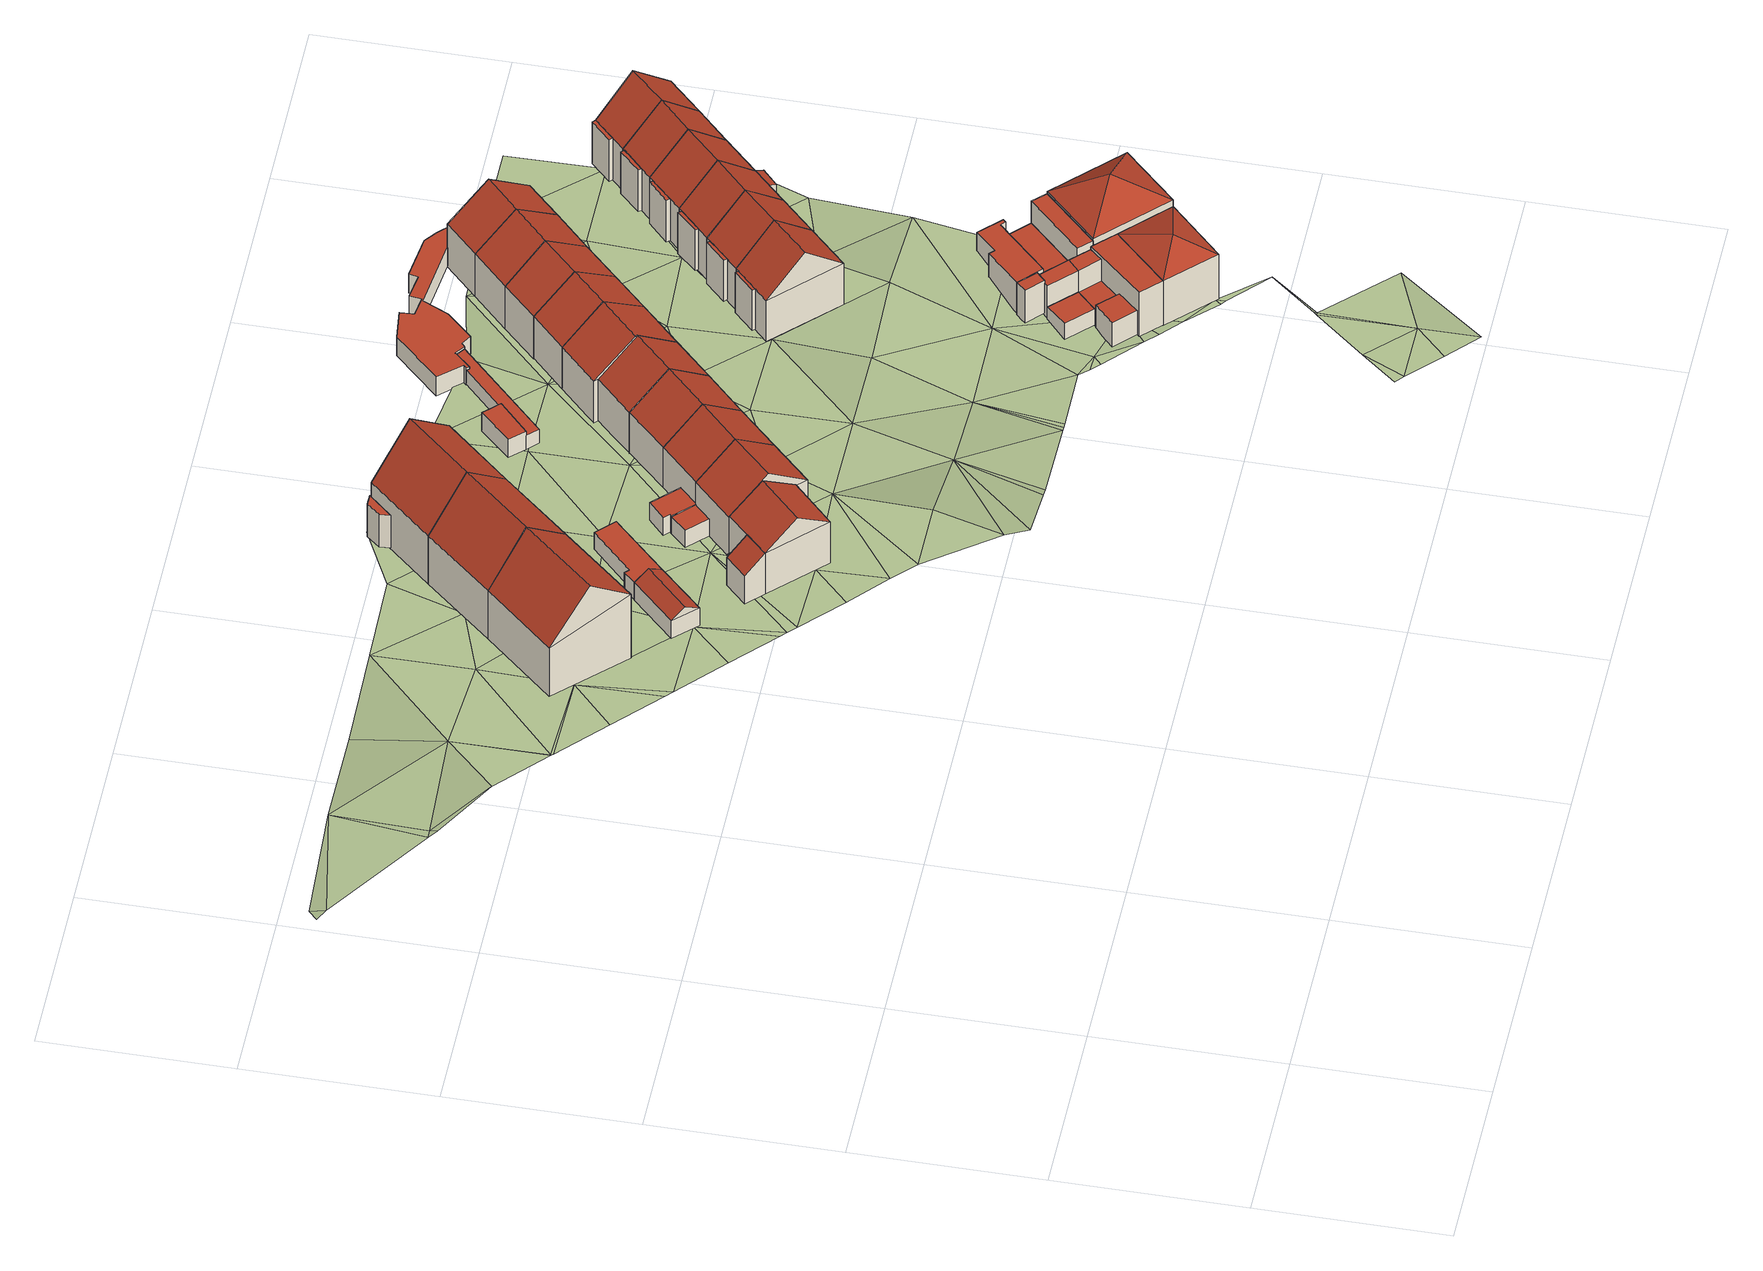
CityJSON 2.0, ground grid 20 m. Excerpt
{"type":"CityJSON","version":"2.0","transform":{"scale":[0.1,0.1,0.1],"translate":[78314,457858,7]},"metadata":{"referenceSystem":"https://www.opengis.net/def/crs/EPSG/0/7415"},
"CityObjects":{
"building1":{"type":"Building","attributes":{"roofType":"1030","RelativeEavesHeight":7.63,"RelativeRidgeHeight":12.46,"AbsoluteEavesHeight":22.33,"AbsoluteRidgeHeight":27.16,"validity":"0"},"geometry":[{"type":"Solid","lod":"2","boundaries":[[[[0,1,2,3]],[[1,4,5,2]],[[4,6,7,5]],[[6,0,3,7]],[[4,1,8]],[[0,6,9]],[[1,0,9,8]],[[6,4,8,9]],[[3,2,5,7]]]],"semantics":{"surfaces":[{"type":"WallSurface"},{"type":"RoofSurface","Direction":311.74,"Slope":38.98},{"type":"RoofSurface","Direction":131.59,"Slope":51.35},{"type":"GroundSurface"}],"values":[[0,0,0,0,0,0,1,2,3]]}}]},
"building2":{"type":"Building","attributes":{"roofType":"1030","RelativeEavesHeight":2.38,"RelativeRidgeHeight":3.49,"AbsoluteEavesHeight":17.11,"AbsoluteRidgeHeight":18.22,"validity":"0"},"geometry":[{"type":"Solid","lod":"2","boundaries":[[[[10,11,12,13]],[[11,14,15,12]],[[14,16,17,15]],[[16,10,13,17]],[[14,11,18]],[[10,16,19]],[[11,10,19,18]],[[16,14,18,19]],[[13,12,15,17]]]],"semantics":{"surfaces":[{"type":"WallSurface"},{"type":"RoofSurface","Direction":134.65,"Slope":56.16},{"type":"RoofSurface","Direction":314.86,"Slope":55.63},{"type":"GroundSurface"}],"values":[[0,0,0,0,0,0,1,2,3]]}}]},
"building3":{"type":"Building","attributes":{"roofType":"1030","RelativeEavesHeight":7.59,"RelativeRidgeHeight":12.42,"AbsoluteEavesHeight":22.33,"AbsoluteRidgeHeight":27.16,"validity":"0"},"geometry":[{"type":"Solid","lod":"2","boundaries":[[[[1,20,21,2]],[[20,22,23,21]],[[22,4,5,23]],[[4,1,2,5]],[[22,20,24]],[[1,4,8]],[[20,1,8,24]],[[4,22,24,8]],[[2,21,23,5]]]],"semantics":{"surfaces":[{"type":"WallSurface"},{"type":"RoofSurface","Direction":311.74,"Slope":38.83},{"type":"RoofSurface","Direction":131.59,"Slope":51.2},{"type":"GroundSurface"}],"values":[[0,0,0,0,0,0,1,2,3]]}}]},
"building4":{"type":"Building","attributes":{"validity":"0"},"children":["building4-1","building4-2","building4-3","building4-4"]},
"building4-1":{"type":"BuildingPart","attributes":{"roofType":"1010","RelativeEavesHeight":3.01,"RelativeRidgeHeight":3.29,"AbsoluteEavesHeight":17.7,"AbsoluteRidgeHeight":17.98,"validity":"0"},"parents":["building4"],"geometry":[{"type":"Solid","lod":"2","boundaries":[[[[25,26,27,28]],[[26,29,30,27]],[[29,31,32,30]],[[31,25,28,32]],[[31,29,26,25]],[[28,27,30,32]]]],"semantics":{"surfaces":[{"type":"WallSurface"},{"type":"RoofSurface","Direction":135.08,"Slope":69.31},{"type":"GroundSurface"}],"values":[[0,0,0,0,1,2]]}}]},
"building4-2":{"type":"BuildingPart","attributes":{"roofType":"1010","RelativeEavesHeight":4.71,"RelativeRidgeHeight":5.63,"AbsoluteEavesHeight":19.43,"AbsoluteRidgeHeight":20.35,"validity":"0"},"parents":["building4"],"geometry":[{"type":"Solid","lod":"2","boundaries":[[[[33,34,35,36]],[[34,37,38,35]],[[37,39,40,38]],[[39,33,36,40]],[[39,37,34,33]],[[36,35,38,40]]]],"semantics":{"surfaces":[{"type":"WallSurface"},{"type":"RoofSurface","Direction":314.64,"Slope":52.62},{"type":"GroundSurface"}],"values":[[0,0,0,0,1,2]]}}]},
"building4-3":{"type":"BuildingPart","attributes":{"roofType":"1030","RelativeEavesHeight":5.65,"RelativeRidgeHeight":8.26,"AbsoluteEavesHeight":20.35,"AbsoluteRidgeHeight":22.96,"validity":"0"},"parents":["building4"],"geometry":[{"type":"Solid","lod":"2","boundaries":[[[[41,42,43,32]],[[42,34,35,43]],[[34,44,45,35]],[[44,41,32,45]],[[34,42,46]],[[41,44,47]],[[42,41,47,46]],[[44,34,46,47]],[[32,43,35,45]]]],"semantics":{"surfaces":[{"type":"WallSurface"},{"type":"RoofSurface","Direction":134.95,"Slope":55.74},{"type":"RoofSurface","Direction":314.77,"Slope":55.74},{"type":"GroundSurface"}],"values":[[0,0,0,0,0,0,1,2,3]]}}]},
"building4-4":{"type":"BuildingPart","attributes":{"roofType":"1000","RelativeEavesHeight":3.17,"RelativeRidgeHeight":3.17,"AbsoluteEavesHeight":17.91,"AbsoluteRidgeHeight":17.91,"validity":"0"},"parents":["building4"],"geometry":[{"type":"Solid","lod":"2","boundaries":[[[[48,49,50,36]],[[49,51,52,50]],[[51,53,54,52]],[[53,48,36,54]],[[53,51,49,48]],[[36,50,52,54]]]],"semantics":{"surfaces":[{"type":"WallSurface"},{"type":"RoofSurface","Direction":0,"Slope":90},{"type":"GroundSurface"}],"values":[[0,0,0,0,1,2]]}}]},
"building5":{"type":"Building","attributes":{"roofType":"1000","RelativeEavesHeight":2.33,"RelativeRidgeHeight":2.33,"AbsoluteEavesHeight":17.11,"AbsoluteRidgeHeight":17.11,"validity":"0"},"geometry":[{"type":"Solid","lod":"2","boundaries":[[[[55,56,57,58]],[[56,59,60,57]],[[59,61,62,60]],[[61,10,63,62]],[[10,16,64,63]],[[16,55,58,64]],[[16,10,61,59,56,55]],[[58,57,60,62,63,64]]]],"semantics":{"surfaces":[{"type":"WallSurface"},{"type":"RoofSurface","Direction":0,"Slope":90},{"type":"GroundSurface"}],"values":[[0,0,0,0,0,0,1,2]]}}]},
"building6":{"type":"Building","attributes":{"validity":"0"},"children":["building6-1","building6-2"]},
"building6-1":{"type":"BuildingPart","attributes":{"roofType":"1030","RelativeEavesHeight":5.39,"RelativeRidgeHeight":8.92,"AbsoluteEavesHeight":20.05,"AbsoluteRidgeHeight":23.58,"validity":"0"},"parents":["building6"],"geometry":[{"type":"Solid","lod":"2","boundaries":[[[[65,66,28,67]],[[66,68,45,28]],[[68,69,70,45]],[[69,65,67,70]],[[68,66,71]],[[65,69,72]],[[66,65,72,71]],[[69,68,71,72]],[[67,28,45,70]]]],"semantics":{"surfaces":[{"type":"WallSurface"},{"type":"RoofSurface","Direction":135.01,"Slope":52.41},{"type":"RoofSurface","Direction":314.79,"Slope":52.41},{"type":"GroundSurface"}],"values":[[0,0,0,0,0,0,1,2,3]]}}]},
"building6-2":{"type":"BuildingPart","attributes":{"roofType":"1000","RelativeEavesHeight":2.35,"RelativeRidgeHeight":2.35,"AbsoluteEavesHeight":17.11,"AbsoluteRidgeHeight":17.11,"validity":"0"},"parents":["building6"],"geometry":[{"type":"Solid","lod":"2","boundaries":[[[[73,74,75,76]],[[74,77,78,75]],[[77,79,80,78]],[[79,73,76,80]],[[79,77,74,73]],[[76,75,78,80]]]],"semantics":{"surfaces":[{"type":"WallSurface"},{"type":"RoofSurface","Direction":0,"Slope":90},{"type":"GroundSurface"}],"values":[[0,0,0,0,1,2]]}}]},
"building7":{"type":"Building","attributes":{"validity":"0"},"children":["building7-1","building7-2"]},
"building7-1":{"type":"BuildingPart","attributes":{"roofType":"1000","RelativeEavesHeight":4.58,"RelativeRidgeHeight":4.58,"AbsoluteEavesHeight":19.34,"AbsoluteRidgeHeight":19.34,"validity":"0"},"parents":["building7"],"geometry":[{"type":"Solid","lod":"2","boundaries":[[[[81,82,83,84]],[[82,85,86,83]],[[85,87,88,86]],[[87,81,84,88]],[[87,85,82,81]],[[84,83,86,88]]]],"semantics":{"surfaces":[{"type":"WallSurface"},{"type":"RoofSurface","Direction":0,"Slope":90},{"type":"GroundSurface"}],"values":[[0,0,0,0,1,2]]}}]},
"building7-2":{"type":"BuildingPart","attributes":{"roofType":"1030","RelativeEavesHeight":7.59,"RelativeRidgeHeight":12.42,"AbsoluteEavesHeight":22.33,"AbsoluteRidgeHeight":27.16,"validity":"0"},"parents":["building7"],"geometry":[{"type":"Solid","lod":"2","boundaries":[[[[20,89,90,21]],[[89,91,92,90]],[[91,22,23,92]],[[22,20,21,23]],[[91,89,93]],[[20,22,24]],[[89,20,24,93]],[[22,91,93,24]],[[21,90,92,23]]]],"semantics":{"surfaces":[{"type":"WallSurface"},{"type":"RoofSurface","Direction":311.83,"Slope":38.76},{"type":"RoofSurface","Direction":131.84,"Slope":51.13},{"type":"GroundSurface"}],"values":[[0,0,0,0,0,0,1,2,3]]}}]},
"building8":{"type":"Building","attributes":{"validity":"0"},"children":["building8-1","building8-2"]},
"building8-1":{"type":"BuildingPart","attributes":{"roofType":"1030","RelativeEavesHeight":5.42,"RelativeRidgeHeight":8.94,"AbsoluteEavesHeight":20.05,"AbsoluteRidgeHeight":23.58,"validity":"0"},"parents":["building8"],"geometry":[{"type":"Solid","lod":"2","boundaries":[[[[94,65,95,96]],[[65,97,98,95]],[[97,99,100,98]],[[99,94,96,100]],[[97,65,72]],[[94,99,101]],[[65,94,101,72]],[[99,97,72,101]],[[96,95,98,100]]]],"semantics":{"surfaces":[{"type":"WallSurface"},{"type":"RoofSurface","Direction":135.22,"Slope":52.45},{"type":"RoofSurface","Direction":315.19,"Slope":52.45},{"type":"GroundSurface"}],"values":[[0,0,0,0,0,0,1,2,3]]}}]},
"building8-2":{"type":"BuildingPart","attributes":{"roofType":"1000","RelativeEavesHeight":2.43,"RelativeRidgeHeight":2.43,"AbsoluteEavesHeight":17.19,"AbsoluteRidgeHeight":17.19,"validity":"0"},"parents":["building8"],"geometry":[{"type":"Solid","lod":"2","boundaries":[[[[102,103,78,104]],[[103,105,106,78]],[[105,107,108,106]],[[107,109,110,108]],[[109,111,112,110]],[[111,102,104,112]],[[111,109,107,105,103,102]],[[104,78,106,108,110,112]]]],"semantics":{"surfaces":[{"type":"WallSurface"},{"type":"RoofSurface","Direction":0,"Slope":90},{"type":"GroundSurface"}],"values":[[0,0,0,0,0,0,1,2]]}}]},
"building9":{"type":"Building","attributes":{"roofType":"1030","RelativeEavesHeight":5.46,"RelativeRidgeHeight":8.98,"AbsoluteEavesHeight":20.05,"AbsoluteRidgeHeight":23.58,"validity":"0"},"geometry":[{"type":"Solid","lod":"2","boundaries":[[[[113,94,96,114]],[[94,99,100,96]],[[99,115,116,100]],[[115,113,114,116]],[[99,94,101]],[[113,115,117]],[[94,113,117,101]],[[115,99,101,117]],[[114,96,100,116]]]],"semantics":{"surfaces":[{"type":"WallSurface"},{"type":"RoofSurface","Direction":135.22,"Slope":52.46},{"type":"RoofSurface","Direction":315.19,"Slope":52.46},{"type":"GroundSurface"}],"values":[[0,0,0,0,0,0,1,2,3]]}}]},
"building10":{"type":"Building","attributes":{"roofType":"1030","RelativeEavesHeight":5.56,"RelativeRidgeHeight":9.08,"AbsoluteEavesHeight":20.05,"AbsoluteRidgeHeight":23.58,"validity":"0"},"geometry":[{"type":"Solid","lod":"2","boundaries":[[[[118,113,119,120]],[[113,115,121,119]],[[115,122,123,121]],[[122,118,120,123]],[[115,113,117]],[[118,122,124]],[[113,118,124,117]],[[122,115,117,124]],[[120,119,121,123]]]],"semantics":{"surfaces":[{"type":"WallSurface"},{"type":"RoofSurface","Direction":135.19,"Slope":52.49},{"type":"RoofSurface","Direction":315.11,"Slope":52.49},{"type":"GroundSurface"}],"values":[[0,0,0,0,0,0,1,2,3]]}}]},
"building11":{"type":"Building","attributes":{"roofType":"1030","RelativeEavesHeight":5.61,"RelativeRidgeHeight":9.13,"AbsoluteEavesHeight":20.05,"AbsoluteRidgeHeight":23.58,"validity":"0"},"geometry":[{"type":"Solid","lod":"2","boundaries":[[[[125,126,127,128]],[[126,129,130,127]],[[129,118,131,130]],[[118,125,128,131]],[[129,126,132]],[[125,118,133]],[[126,125,133,132]],[[118,129,132,133]],[[128,127,130,131]]]],"semantics":{"surfaces":[{"type":"WallSurface"},{"type":"RoofSurface","Direction":315.38,"Slope":53.82},{"type":"RoofSurface","Direction":135.28,"Slope":53.82},{"type":"GroundSurface"}],"values":[[0,0,0,0,0,0,1,2,3]]}}]},
"building12":{"type":"Building","attributes":{"roofType":"1030","RelativeEavesHeight":5.67,"RelativeRidgeHeight":9.19,"AbsoluteEavesHeight":20.05,"AbsoluteRidgeHeight":23.58,"validity":"0"},"geometry":[{"type":"Solid","lod":"2","boundaries":[[[[126,134,135,127]],[[134,136,137,135]],[[136,129,130,137]],[[129,126,127,130]],[[136,134,138]],[[126,129,132]],[[134,126,132,138]],[[129,136,138,132]],[[127,135,137,130]]]],"semantics":{"surfaces":[{"type":"WallSurface"},{"type":"RoofSurface","Direction":315.4,"Slope":53.78},{"type":"RoofSurface","Direction":135.34,"Slope":53.78},{"type":"GroundSurface"}],"values":[[0,0,0,0,0,0,1,2,3]]}}]},
"building13":{"type":"Building","attributes":{"validity":"0"},"children":["building13-1","building13-2","building13-3"]},
"building13-1":{"type":"BuildingPart","attributes":{"roofType":"1000","RelativeEavesHeight":1.87,"RelativeRidgeHeight":1.87,"AbsoluteEavesHeight":16.6,"AbsoluteRidgeHeight":16.6,"validity":"0"},"parents":["building13"],"geometry":[{"type":"Solid","lod":"2","boundaries":[[[[139,140,141,142]],[[140,143,144,141]],[[143,145,146,144]],[[145,147,148,146]],[[147,149,150,148]],[[149,139,142,150]],[[149,147,145,143,140,139]],[[142,141,144,146,148,150]]]],"semantics":{"surfaces":[{"type":"WallSurface"},{"type":"RoofSurface","Direction":0,"Slope":90},{"type":"GroundSurface"}],"values":[[0,0,0,0,0,0,1,2]]}}]},
"building13-2":{"type":"BuildingPart","attributes":{"roofType":"1000","RelativeEavesHeight":2.6,"RelativeRidgeHeight":2.6,"AbsoluteEavesHeight":16.9,"AbsoluteRidgeHeight":16.9,"validity":"0"},"parents":["building13"],"geometry":[{"type":"Solid","lod":"2","boundaries":[[[[151,152,153,154]],[[152,155,156,153]],[[155,157,158,156]],[[157,159,160,158]],[[159,161,162,160]],[[161,163,164,162]],[[163,165,166,164]],[[165,167,168,166]],[[167,169,170,168]],[[169,171,172,170]],[[171,173,174,172]],[[173,175,176,174]],[[175,177,178,176]],[[177,179,180,178]],[[179,181,182,180]],[[181,183,184,182]],[[183,185,186,184]],[[185,187,188,186]],[[187,189,190,188]],[[189,191,192,190]],[[191,193,194,192]],[[193,195,196,194]],[[195,197,198,196]],[[197,151,154,198]],[[197,195,193,191,189,187,185,183,181,179,177,175,173,171,169,167,165,163,161,159,157,155,152,151]],[[154,153,156,158,160,162,164,166,168,170,172,174,176,178,180,182,184,186,188,190,192,194,196,198]]]],"semantics":{"surfaces":[{"type":"WallSurface"},{"type":"RoofSurface","Direction":0,"Slope":90},{"type":"GroundSurface"}],"values":[[0,0,0,0,0,0,0,0,0,0,0,0,0,0,0,0,0,0,0,0,0,0,0,0,1,2]]}}]},
"building13-3":{"type":"BuildingPart","attributes":{"roofType":"1000","RelativeEavesHeight":2.52,"RelativeRidgeHeight":2.52,"AbsoluteEavesHeight":17.2,"AbsoluteRidgeHeight":17.2,"validity":"0"},"parents":["building13"],"geometry":[{"type":"Solid","lod":"2","boundaries":[[[[199,200,201,141]],[[200,202,203,201]],[[202,204,205,203]],[[204,199,141,205]],[[204,202,200,199]],[[141,201,203,205]]]],"semantics":{"surfaces":[{"type":"WallSurface"},{"type":"RoofSurface","Direction":0,"Slope":90},{"type":"GroundSurface"}],"values":[[0,0,0,0,1,2]]}}]},
"building14":{"type":"Building","attributes":{"roofType":"1030","RelativeEavesHeight":5.7,"RelativeRidgeHeight":9.23,"AbsoluteEavesHeight":20.05,"AbsoluteRidgeHeight":23.58,"validity":"0"},"geometry":[{"type":"Solid","lod":"2","boundaries":[[[[206,136,207,208]],[[136,134,209,207]],[[134,210,211,209]],[[210,206,208,211]],[[134,136,138]],[[206,210,212]],[[136,206,212,138]],[[210,134,138,212]],[[208,207,209,211]]]],"semantics":{"surfaces":[{"type":"WallSurface"},{"type":"RoofSurface","Direction":135.35,"Slope":53.74},{"type":"RoofSurface","Direction":315.44,"Slope":53.74},{"type":"GroundSurface"}],"values":[[0,0,0,0,0,0,1,2,3]]}}]},
"building15":{"type":"Building","attributes":{"validity":"0"},"children":["building15-1","building15-2"]},
"building15-1":{"type":"BuildingPart","attributes":{"roofType":"1030","RelativeEavesHeight":5.61,"RelativeRidgeHeight":9.71,"AbsoluteEavesHeight":19.98,"AbsoluteRidgeHeight":24.08,"validity":"0"},"parents":["building15"],"geometry":[{"type":"Solid","lod":"2","boundaries":[[[[213,214,215,216]],[[214,217,218,215]],[[217,219,220,218]],[[219,213,216,220]],[[217,214,221]],[[213,219,222]],[[214,213,222,221]],[[219,217,221,222]],[[216,215,218,220]]]],"semantics":{"surfaces":[{"type":"WallSurface"},{"type":"RoofSurface","Direction":135.17,"Slope":47.66},{"type":"RoofSurface","Direction":315.17,"Slope":47.66},{"type":"GroundSurface"}],"values":[[0,0,0,0,0,0,1,2,3]]}}]},
"building15-2":{"type":"BuildingPart","attributes":{"roofType":"1000","RelativeEavesHeight":5.5,"RelativeRidgeHeight":5.5,"AbsoluteEavesHeight":19.98,"AbsoluteRidgeHeight":19.98,"validity":"0"},"parents":["building15"],"geometry":[{"type":"Solid","lod":"2","boundaries":[[[[223,224,225,226]],[[224,227,228,225]],[[227,229,230,228]],[[229,223,226,230]],[[229,227,224,223]],[[226,225,228,230]]]],"semantics":{"surfaces":[{"type":"WallSurface"},{"type":"RoofSurface","Direction":307.63,"Slope":90},{"type":"GroundSurface"}],"values":[[0,0,0,0,1,2]]}}]},
"building16":{"type":"Building","attributes":{"validity":"0"},"children":["building16-1","building16-2","building16-3","building16-4","building16-5","building16-6","building16-7","building16-8"]},
"building16-1":{"type":"BuildingPart","attributes":{"roofType":"1000","RelativeEavesHeight":2.15,"RelativeRidgeHeight":2.15,"AbsoluteEavesHeight":10.66,"AbsoluteRidgeHeight":10.66,"validity":"0"},"parents":["building16"],"geometry":[{"type":"Solid","lod":"2","boundaries":[[[[231,232,233,234]],[[232,235,236,233]],[[235,237,238,236]],[[237,231,234,238]],[[237,235,232,231]],[[234,233,236,238]]]],"semantics":{"surfaces":[{"type":"WallSurface"},{"type":"RoofSurface","Direction":0,"Slope":90},{"type":"GroundSurface"}],"values":[[0,0,0,0,1,2]]}}]},
"building16-2":{"type":"BuildingPart","attributes":{"roofType":"1000","RelativeEavesHeight":4.39,"RelativeRidgeHeight":4.39,"AbsoluteEavesHeight":13.56,"AbsoluteRidgeHeight":13.56,"validity":"0"},"parents":["building16"],"geometry":[{"type":"Solid","lod":"2","boundaries":[[[[239,240,241,242]],[[240,243,244,241]],[[243,245,246,244]],[[245,239,242,246]],[[245,243,240,239]],[[242,241,244,246]]]],"semantics":{"surfaces":[{"type":"WallSurface"},{"type":"RoofSurface","Direction":0,"Slope":90},{"type":"GroundSurface"}],"values":[[0,0,0,0,1,2]]}}]},
"building16-3":{"type":"BuildingPart","attributes":{"roofType":"1000","RelativeEavesHeight":4.67,"RelativeRidgeHeight":4.67,"AbsoluteEavesHeight":13.56,"AbsoluteRidgeHeight":13.56,"validity":"0"},"parents":["building16"],"geometry":[{"type":"Solid","lod":"2","boundaries":[[[[240,247,248,249]],[[247,250,251,248]],[[250,243,252,251]],[[243,240,249,252]],[[243,250,247,240]],[[249,248,251,252]]]],"semantics":{"surfaces":[{"type":"WallSurface"},{"type":"RoofSurface","Direction":0,"Slope":90},{"type":"GroundSurface"}],"values":[[0,0,0,0,1,2]]}}]},
"building16-4":{"type":"BuildingPart","attributes":{"roofType":"1000","RelativeEavesHeight":4.56,"RelativeRidgeHeight":4.56,"AbsoluteEavesHeight":14.04,"AbsoluteRidgeHeight":14.04,"validity":"0"},"parents":["building16"],"geometry":[{"type":"Solid","lod":"2","boundaries":[[[[253,254,255,256]],[[254,257,258,255]],[[257,259,260,258]],[[259,253,256,260]],[[259,257,254,253]],[[256,255,258,260]]]],"semantics":{"surfaces":[{"type":"WallSurface"},{"type":"RoofSurface","Direction":0,"Slope":90},{"type":"GroundSurface"}],"values":[[0,0,0,0,1,2]]}}]},
"building16-5":{"type":"BuildingPart","attributes":{"roofType":"1000","RelativeEavesHeight":5.96,"RelativeRidgeHeight":5.96,"AbsoluteEavesHeight":13.98,"AbsoluteRidgeHeight":13.98,"validity":"0"},"parents":["building16"],"geometry":[{"type":"Solid","lod":"2","boundaries":[[[[261,262,263,264]],[[262,265,266,263]],[[265,267,268,266]],[[267,261,264,268]],[[267,265,262,261]],[[264,263,266,268]]]],"semantics":{"surfaces":[{"type":"WallSurface"},{"type":"RoofSurface","Direction":0,"Slope":90},{"type":"GroundSurface"}],"values":[[0,0,0,0,1,2]]}}]},
"building16-6":{"type":"BuildingPart","attributes":{"roofType":"1120","RelativeEavesHeight":6.04,"RelativeRidgeHeight":8,"AbsoluteEavesHeight":13.98,"AbsoluteRidgeHeight":15.94,"validity":"0"},"parents":["building16"],"geometry":[{"type":"Solid","lod":"2","boundaries":[[[[269,270,271,272]],[[270,261,273,271]],[[261,267,274,273]],[[267,269,272,274]],[[270,269,275]],[[261,270,275]],[[267,261,275]],[[269,267,275]],[[272,271,273,274]]]],"semantics":{"surfaces":[{"type":"WallSurface"},{"type":"RoofSurface","Direction":134.62,"Slope":58.09},{"type":"RoofSurface","Direction":225.06,"Slope":58.84},{"type":"RoofSurface","Direction":314.38,"Slope":59.77},{"type":"RoofSurface","Direction":44.62,"Slope":67.28},{"type":"GroundSurface"}],"values":[[0,0,0,0,1,2,3,4,5]]}}]},
"building16-7":{"type":"BuildingPart","attributes":{"roofType":"1000","RelativeEavesHeight":2.37,"RelativeRidgeHeight":2.37,"AbsoluteEavesHeight":10.66,"AbsoluteRidgeHeight":10.66,"validity":"0"},"parents":["building16"],"geometry":[{"type":"Solid","lod":"2","boundaries":[[[[276,231,277,278]],[[231,279,280,277]],[[279,281,282,280]],[[281,276,278,282]],[[281,279,231,276]],[[278,277,280,282]]]],"semantics":{"surfaces":[{"type":"WallSurface"},{"type":"RoofSurface","Direction":0,"Slope":90},{"type":"GroundSurface"}],"values":[[0,0,0,0,1,2]]}}]},
"building16-8":{"type":"BuildingPart","attributes":{"roofType":"1000","RelativeEavesHeight":3.22,"RelativeRidgeHeight":3.22,"AbsoluteEavesHeight":11.26,"AbsoluteRidgeHeight":11.26,"validity":"0"},"parents":["building16"],"geometry":[{"type":"Solid","lod":"2","boundaries":[[[[283,284,285,286]],[[284,287,288,285]],[[287,289,290,288]],[[289,283,286,290]],[[289,287,284,283]],[[286,285,288,290]]]],"semantics":{"surfaces":[{"type":"WallSurface"},{"type":"RoofSurface","Direction":0,"Slope":90},{"type":"GroundSurface"}],"values":[[0,0,0,0,1,2]]}}]},
"building17":{"type":"Building","attributes":{"roofType":"1030","RelativeEavesHeight":5.71,"RelativeRidgeHeight":9.24,"AbsoluteEavesHeight":20.05,"AbsoluteRidgeHeight":23.58,"validity":"0"},"geometry":[{"type":"Solid","lod":"2","boundaries":[[[[210,291,292,211]],[[291,293,294,292]],[[293,206,208,294]],[[206,210,211,208]],[[293,291,295]],[[210,206,212]],[[291,210,212,295]],[[206,293,295,212]],[[211,292,294,208]]]],"semantics":{"surfaces":[{"type":"WallSurface"},{"type":"RoofSurface","Direction":315.64,"Slope":53.66},{"type":"RoofSurface","Direction":135.42,"Slope":53.66},{"type":"GroundSurface"}],"values":[[0,0,0,0,0,0,1,2,3]]}}]},
"building18":{"type":"Building","attributes":{"validity":"0"},"children":["building18-1","building18-2"]},
"building18-1":{"type":"BuildingPart","attributes":{"roofType":"1000","RelativeEavesHeight":5.55,"RelativeRidgeHeight":5.55,"AbsoluteEavesHeight":19.98,"AbsoluteRidgeHeight":19.98,"validity":"0"},"parents":["building18"],"geometry":[{"type":"Solid","lod":"2","boundaries":[[[[296,297,298,299]],[[297,300,301,298]],[[300,302,303,301]],[[302,296,299,303]],[[302,300,297,296]],[[299,298,301,303]]]],"semantics":{"surfaces":[{"type":"WallSurface"},{"type":"RoofSurface","Direction":315.3,"Slope":90},{"type":"GroundSurface"}],"values":[[0,0,0,0,1,2]]}}]},
"building18-2":{"type":"BuildingPart","attributes":{"roofType":"1030","RelativeEavesHeight":5.68,"RelativeRidgeHeight":9.78,"AbsoluteEavesHeight":19.98,"AbsoluteRidgeHeight":24.08,"validity":"0"},"parents":["building18"],"geometry":[{"type":"Solid","lod":"2","boundaries":[[[[304,213,305,306]],[[213,219,307,305]],[[219,308,309,307]],[[308,304,306,309]],[[219,213,222]],[[304,308,310]],[[213,304,310,222]],[[308,219,222,310]],[[306,305,307,309]]]],"semantics":{"surfaces":[{"type":"WallSurface"},{"type":"RoofSurface","Direction":135.21,"Slope":47.64},{"type":"RoofSurface","Direction":315.29,"Slope":47.64},{"type":"GroundSurface"}],"values":[[0,0,0,0,0,0,1,2,3]]}}]},
"building19":{"type":"Building","attributes":{"validity":"0"},"children":["building19-1","building19-2"]},
"building19-1":{"type":"BuildingPart","attributes":{"roofType":"1000","RelativeEavesHeight":5.6,"RelativeRidgeHeight":5.6,"AbsoluteEavesHeight":19.98,"AbsoluteRidgeHeight":19.98,"validity":"0"},"parents":["building19"],"geometry":[{"type":"Solid","lod":"2","boundaries":[[[[311,312,313,314]],[[312,315,316,313]],[[315,317,318,316]],[[317,311,314,318]],[[317,315,312,311]],[[314,313,316,318]]]],"semantics":{"surfaces":[{"type":"WallSurface"},{"type":"RoofSurface","Direction":315.12,"Slope":90},{"type":"GroundSurface"}],"values":[[0,0,0,0,1,2]]}}]},
"building19-2":{"type":"BuildingPart","attributes":{"roofType":"1030","RelativeEavesHeight":5.72,"RelativeRidgeHeight":9.82,"AbsoluteEavesHeight":19.98,"AbsoluteRidgeHeight":24.08,"validity":"0"},"parents":["building19"],"geometry":[{"type":"Solid","lod":"2","boundaries":[[[[319,304,306,320]],[[304,308,309,306]],[[308,321,322,309]],[[321,319,320,322]],[[308,304,310]],[[319,321,323]],[[304,319,323,310]],[[321,308,310,323]],[[320,306,309,322]]]],"semantics":{"surfaces":[{"type":"WallSurface"},{"type":"RoofSurface","Direction":135.19,"Slope":47.61},{"type":"RoofSurface","Direction":315.23,"Slope":47.61},{"type":"GroundSurface"}],"values":[[0,0,0,0,0,0,1,2,3]]}}]},
"building20":{"type":"Building","attributes":{"roofType":"1030","RelativeEavesHeight":5.75,"RelativeRidgeHeight":9.28,"AbsoluteEavesHeight":20.05,"AbsoluteRidgeHeight":23.58,"validity":"0"},"geometry":[{"type":"Solid","lod":"2","boundaries":[[[[291,324,188,292]],[[324,325,186,188]],[[325,293,294,186]],[[293,291,292,294]],[[325,324,326]],[[291,293,295]],[[324,291,295,326]],[[293,325,326,295]],[[292,188,186,294]]]],"semantics":{"surfaces":[{"type":"WallSurface"},{"type":"RoofSurface","Direction":315.64,"Slope":53.55},{"type":"RoofSurface","Direction":135.42,"Slope":53.55},{"type":"GroundSurface"}],"values":[[0,0,0,0,0,0,1,2,3]]}}]},
"building21":{"type":"Building","attributes":{"validity":"0"},"children":["building21-1","building21-2","building21-3","building21-4"]},
"building21-1":{"type":"BuildingPart","attributes":{"roofType":"1000","RelativeEavesHeight":4.28,"RelativeRidgeHeight":4.28,"AbsoluteEavesHeight":14.04,"AbsoluteRidgeHeight":14.04,"validity":"0"},"parents":["building21"],"geometry":[{"type":"Solid","lod":"2","boundaries":[[[[327,328,329,330]],[[328,331,332,329]],[[331,257,333,332]],[[257,334,335,333]],[[334,336,337,335]],[[336,338,339,337]],[[338,340,341,339]],[[340,327,330,341]],[[340,338,336,334,257,331,328,327]],[[330,329,332,333,335,337,339,341]]]],"semantics":{"surfaces":[{"type":"WallSurface"},{"type":"RoofSurface","Direction":0,"Slope":90},{"type":"GroundSurface"}],"values":[[0,0,0,0,0,0,0,0,1,2]]}}]},
"building21-2":{"type":"BuildingPart","attributes":{"roofType":"1000","RelativeEavesHeight":2.06,"RelativeRidgeHeight":2.06,"AbsoluteEavesHeight":11.59,"AbsoluteRidgeHeight":11.59,"validity":"0"},"parents":["building21"],"geometry":[{"type":"Solid","lod":"2","boundaries":[[[[342,343,344,345]],[[343,346,347,344]],[[346,348,349,347]],[[348,350,351,349]],[[350,352,353,351]],[[352,342,345,353]],[[352,350,348,346,343,342]],[[345,344,347,349,351,353]]]],"semantics":{"surfaces":[{"type":"WallSurface"},{"type":"RoofSurface","Direction":0,"Slope":90},{"type":"GroundSurface"}],"values":[[0,0,0,0,0,0,1,2]]}}]},
"building21-3":{"type":"BuildingPart","attributes":{"roofType":"1000","RelativeEavesHeight":5.45,"RelativeRidgeHeight":5.45,"AbsoluteEavesHeight":14.64,"AbsoluteRidgeHeight":14.64,"validity":"0"},"parents":["building21"],"geometry":[{"type":"Solid","lod":"2","boundaries":[[[[354,355,356,357]],[[355,358,359,356]],[[358,360,361,359]],[[360,354,357,361]],[[360,358,355,354]],[[357,356,359,361]]]],"semantics":{"surfaces":[{"type":"WallSurface"},{"type":"RoofSurface","Direction":0,"Slope":90},{"type":"GroundSurface"}],"values":[[0,0,0,0,1,2]]}}]},
"building21-4":{"type":"BuildingPart","attributes":{"roofType":"1120","RelativeEavesHeight":6.85,"RelativeRidgeHeight":9.78,"AbsoluteEavesHeight":14.94,"AbsoluteRidgeHeight":17.86,"validity":"0"},"parents":["building21"],"geometry":[{"type":"Solid","lod":"2","boundaries":[[[[362,363,364,365]],[[363,366,367,364]],[[366,368,369,367]],[[368,362,365,369]],[[363,362,370]],[[366,363,370]],[[368,366,370]],[[362,368,370]],[[365,364,367,369]]]],"semantics":{"surfaces":[{"type":"WallSurface"},{"type":"RoofSurface","Direction":44.62,"Slope":53.3},{"type":"RoofSurface","Direction":134.62,"Slope":58.01},{"type":"RoofSurface","Direction":224.62,"Slope":53.3},{"type":"RoofSurface","Direction":314.18,"Slope":58.01},{"type":"GroundSurface"}],"values":[[0,0,0,0,1,2,3,4,5]]}}]},
"building22":{"type":"Building","attributes":{"validity":"0"},"children":["building22-1","building22-2","building22-3"]},
"building22-1":{"type":"BuildingPart","attributes":{"roofType":"1010","RelativeEavesHeight":3,"RelativeRidgeHeight":3.56,"AbsoluteEavesHeight":17.21,"AbsoluteRidgeHeight":17.78,"validity":"0"},"parents":["building22"],"geometry":[{"type":"Solid","lod":"2","boundaries":[[[[371,372,373,374]],[[372,375,376,373]],[[375,377,378,376]],[[377,371,374,378]],[[377,375,372,371]],[[374,373,376,378]]]],"semantics":{"surfaces":[{"type":"WallSurface"},{"type":"RoofSurface","Direction":135.47,"Slope":66.37},{"type":"GroundSurface"}],"values":[[0,0,0,0,1,2]]}}]},
"building22-2":{"type":"BuildingPart","attributes":{"roofType":"1030","RelativeEavesHeight":5.72,"RelativeRidgeHeight":9.82,"AbsoluteEavesHeight":19.98,"AbsoluteRidgeHeight":24.08,"validity":"0"},"parents":["building22"],"geometry":[{"type":"Solid","lod":"2","boundaries":[[[[379,319,320,380]],[[319,321,322,320]],[[321,381,382,322]],[[381,379,380,382]],[[321,319,323]],[[379,381,383]],[[319,379,383,323]],[[381,321,323,383]],[[380,320,322,382]]]],"semantics":{"surfaces":[{"type":"WallSurface"},{"type":"RoofSurface","Direction":135.38,"Slope":47.63},{"type":"RoofSurface","Direction":315.26,"Slope":47.63},{"type":"GroundSurface"}],"values":[[0,0,0,0,0,0,1,2,3]]}}]},
"building22-3":{"type":"BuildingPart","attributes":{"roofType":"1000","RelativeEavesHeight":5.63,"RelativeRidgeHeight":5.63,"AbsoluteEavesHeight":19.98,"AbsoluteRidgeHeight":19.98,"validity":"0"},"parents":["building22"],"geometry":[{"type":"Solid","lod":"2","boundaries":[[[[384,385,386,387]],[[385,388,389,386]],[[388,390,391,389]],[[390,384,387,391]],[[390,388,385,384]],[[387,386,389,391]]]],"semantics":{"surfaces":[{"type":"WallSurface"},{"type":"RoofSurface","Direction":307.54,"Slope":90},{"type":"GroundSurface"}],"values":[[0,0,0,0,1,2]]}}]},
"building23":{"type":"Building","attributes":{"validity":"0"},"children":["building23-1","building23-2"]},
"building23-1":{"type":"BuildingPart","attributes":{"roofType":"1000","RelativeEavesHeight":5.67,"RelativeRidgeHeight":5.67,"AbsoluteEavesHeight":19.98,"AbsoluteRidgeHeight":19.98,"validity":"0"},"parents":["building23"],"geometry":[{"type":"Solid","lod":"2","boundaries":[[[[392,393,394,395]],[[393,396,397,394]],[[396,398,399,397]],[[398,392,395,399]],[[398,396,393,392]],[[395,394,397,399]]]],"semantics":{"surfaces":[{"type":"WallSurface"},{"type":"RoofSurface","Direction":315.21,"Slope":90},{"type":"GroundSurface"}],"values":[[0,0,0,0,1,2]]}}]},
"building23-2":{"type":"BuildingPart","attributes":{"roofType":"1030","RelativeEavesHeight":5.7,"RelativeRidgeHeight":9.8,"AbsoluteEavesHeight":19.98,"AbsoluteRidgeHeight":24.08,"validity":"0"},"parents":["building23"],"geometry":[{"type":"Solid","lod":"2","boundaries":[[[[400,379,380,401]],[[379,381,382,380]],[[381,402,403,382]],[[402,400,401,403]],[[381,379,383]],[[400,402,404]],[[379,400,404,383]],[[402,381,383,404]],[[401,380,382,403]]]],"semantics":{"surfaces":[{"type":"WallSurface"},{"type":"RoofSurface","Direction":135.34,"Slope":47.68},{"type":"RoofSurface","Direction":315.29,"Slope":47.68},{"type":"GroundSurface"}],"values":[[0,0,0,0,0,0,1,2,3]]}}]},
"building24":{"type":"Building","attributes":{"validity":"0"},"children":["building24-1","building24-2"]},
"building24-1":{"type":"BuildingPart","attributes":{"roofType":"1030","RelativeEavesHeight":5.71,"RelativeRidgeHeight":9.81,"AbsoluteEavesHeight":19.98,"AbsoluteRidgeHeight":24.08,"validity":"0"},"parents":["building24"],"geometry":[{"type":"Solid","lod":"2","boundaries":[[[[405,400,401,406]],[[400,402,403,401]],[[402,407,408,403]],[[407,405,406,408]],[[402,400,404]],[[405,407,409]],[[400,405,409,404]],[[407,402,404,409]],[[406,401,403,408]]]],"semantics":{"surfaces":[{"type":"WallSurface"},{"type":"RoofSurface","Direction":135.37,"Slope":47.69},{"type":"RoofSurface","Direction":315.38,"Slope":47.69},{"type":"GroundSurface"}],"values":[[0,0,0,0,0,0,1,2,3]]}}]},
"building24-2":{"type":"BuildingPart","attributes":{"roofType":"1000","RelativeEavesHeight":5.71,"RelativeRidgeHeight":5.71,"AbsoluteEavesHeight":19.98,"AbsoluteRidgeHeight":19.98,"validity":"0"},"parents":["building24"],"geometry":[{"type":"Solid","lod":"2","boundaries":[[[[410,411,412,413]],[[411,414,415,412]],[[414,407,408,415]],[[407,410,413,408]],[[407,414,411,410]],[[413,412,415,408]]]],"semantics":{"surfaces":[{"type":"WallSurface"},{"type":"RoofSurface","Direction":315.38,"Slope":90},{"type":"GroundSurface"}],"values":[[0,0,0,0,1,2]]}}]},
"terrain1":{"type":"TINRelief","attributes":{"validity":"0"},"geometry":[{"type":"CompositeSurface","lod":"2","boundaries":[[[416,417,418]],[[419,418,417]],[[417,420,419]],[[421,422,420]],[[420,422,419]],[[423,422,421]],[[422,423,424]],[[419,422,424]],[[423,425,424]],[[426,427,425]],[[426,428,427]],[[425,427,424]],[[419,424,429]],[[430,427,428]],[[428,431,430]],[[424,427,432]],[[433,430,431]],[[427,430,432]],[[434,430,433]],[[429,424,435]],[[424,432,435]],[[430,434,436]],[[437,436,434]],[[437,438,436]],[[432,430,439]],[[440,436,438]],[[430,436,439]],[[435,432,441]],[[432,439,441]],[[440,442,443]],[[444,445,442]],[[436,440,443]],[[435,441,446]],[[447,445,444]],[[439,436,443]],[[442,445,443]],[[441,439,448]],[[439,443,449]],[[447,450,451]],[[451,445,447]],[[446,441,448]],[[452,453,450]],[[439,449,448]],[[443,445,451]],[[450,453,451]],[[446,448,454]],[[449,443,455]],[[443,451,456]],[[452,457,458]],[[458,453,452]],[[451,453,458]],[[443,456,455]],[[448,449,459]],[[457,460,458]],[[454,448,461]],[[449,455,459]],[[460,462,458]],[[456,451,463]],[[451,458,463]],[[448,459,461]],[[455,456,464]],[[465,458,462]],[[456,463,464]],[[463,458,466]],[[459,455,467]],[[455,464,468]],[[458,465,466]],[[461,459,467]],[[455,468,467]],[[465,469,466]],[[470,466,469]],[[464,463,471]],[[463,466,472]],[[466,470,473]],[[463,472,471]],[[461,467,474]],[[468,464,471]],[[475,476,477]],[[467,468,478]],[[472,466,479]],[[480,481,475]],[[466,473,479]],[[475,481,476]],[[482,483,473]],[[468,471,478]],[[484,483,482]],[[480,485,481]],[[473,483,479]],[[486,483,484]],[[471,472,487]],[[474,467,488]],[[476,481,489]],[[467,478,490]],[[472,479,487]],[[491,483,486]],[[479,483,491]],[[481,492,489]],[[486,493,491]],[[494,481,485]],[[467,490,488]],[[495,491,493]],[[489,492,496]],[[478,471,497]],[[492,481,494]],[[471,487,498]],[[491,495,499]],[[500,499,495]],[[492,501,496]],[[502,499,500]],[[471,498,497]],[[490,478,497]],[[479,491,503]],[[501,499,502]],[[487,479,504]],[[488,490,505]],[[479,503,504]],[[498,487,504]],[[491,499,506]],[[490,497,505]],[[497,498,507]],[[488,505,508]],[[498,504,507]],[[505,497,509]],[[497,507,510]],[[508,505,509]],[[497,510,509]],[[508,509,511]]]}]}
},
"vertices":[
[288,787,143],[354,860,143],[354,860,77],[288,787,77],[424,797,164],[424,797,77],[355,719,164],[355,719,77],[389,829,202],[322,753,202],
[456,708,101],[411,662,101],[411,662,77],[456,708,77],[388,686,101],[388,686,77],[433,731,101],[433,731,77],[399,674,112],[444,719,112],
[417,931,143],[417,931,77],[487,868,164],[487,868,77],[452,900,202],
[573,587,104],[548,562,104],[548,562,77],[573,587,77],[537,572,110],[537,572,77],[563,597,110],[563,597,77],
[487,630,133],[465,608,133],[465,608,77],[487,630,77],[448,625,115],[448,625,77],[470,647,115],[470,647,77],
[563,597,133],[519,554,133],[519,554,77],[508,652,133],[508,652,77],[492,581,160],[536,624,160],
[487,630,109],[475,642,109],[475,642,77],[481,648,109],[481,648,77],[493,636,109],[493,636,77],
[445,743,101],[449,739,101],[449,739,78],[445,743,78],[493,782,101],[493,782,78],[512,764,101],[512,764,78],[456,708,78],[433,731,78],
[614,628,131],[573,587,131],[614,628,77],[508,652,131],[549,693,131],[549,693,77],[541,619,166],[581,660,166],
[532,676,101],[512,696,101],[512,696,78],[532,676,78],[528,713,101],[528,713,78],[549,693,101],[549,693,78],
[457,976,123],[456,987,123],[456,987,78],[457,976,78],[468,1001,123],[468,1001,78],[480,1001,123],[480,1001,78],
[478,999,143],[478,999,77],[548,936,164],[548,936,77],[513,968,202],
[654,668,131],[614,628,76],[654,668,76],[549,692,131],[549,692,76],[590,733,131],[590,733,76],[622,700,166],
[549,692,102],[528,713,102],[549,692,78],[530,714,102],[530,714,78],[524,720,102],[524,720,78],[542,737,102],[542,737,78],[568,711,102],[568,711,78],
[695,708,131],[695,708,76],[631,774,131],[631,774,76],[663,741,166],
[734,747,131],[695,708,75],[734,747,75],[631,774,75],[670,813,131],[670,813,75],[702,780,166],
[666,816,131],[706,855,131],[706,855,74],[666,816,74],[776,788,131],[776,788,74],[734,747,74],[741,821,166],[700,781,166],
[742,890,131],[742,890,74],[811,823,131],[811,823,74],[776,856,166],
[626,862,96],[615,873,96],[615,873,77],[626,862,77],[692,947,96],[692,947,77],[694,944,96],[694,944,77],[710,961,96],[710,961,77],[720,954,96],[720,954,77],
[710,961,99],[694,944,99],[694,944,73],[710,961,73],[692,947,99],[692,947,73],[695,950,99],[695,950,73],[674,973,99],[674,973,73],[721,1021,99],[721,1021,73],[754,1025,99],[754,1025,73],[755,1010,99],[755,1010,73],[776,1007,99],[776,1007,73],[778,1020,99],[778,1020,73],[805,1016,99],[805,1016,73],[807,1026,99],[807,1026,73],[855,1020,99],[855,1020,73],[868,1010,99],[868,1010,73],[896,983,99],[896,983,73],[902,988,99],[902,988,73],[939,950,99],[939,950,73],[917,928,99],[917,928,73],[850,996,99],[850,996,73],[774,1005,99],[774,1005,73],[761,978,99],[761,978,73],[735,951,99],[735,951,73],[724,957,99],[724,957,73],[720,954,99],[720,954,73],
[615,873,102],[601,888,102],[601,888,77],[632,920,102],[632,920,77],[648,904,102],[648,904,77],
[846,858,131],[811,823,73],[846,858,73],[742,890,73],[777,925,131],[777,925,73],[812,892,166],
[910,648,130],[871,609,130],[871,609,74],[910,648,74],[807,673,130],[807,673,74],[845,710,130],[845,710,74],[839,641,171],[877,679,171],
[821,686,130],[818,689,130],[818,689,75],[821,686,75],[839,710,130],[839,710,75],[842,707,130],[842,707,75],
[967,396,37],[947,376,37],[947,376,15],[967,396,15],[922,401,37],[922,401,15],[941,422,37],[941,422,15],
[953,434,66],[980,408,66],[980,408,22],[953,434,22],[967,396,66],[967,396,22],[941,422,66],[941,422,22],
[998,390,66],[998,390,19],[980,408,19],[987,377,66],[987,377,19],[967,396,19],
[944,425,70],[927,441,70],[927,441,25],[944,425,25],[936,451,70],[936,451,25],[953,434,70],[953,434,25],
[965,312,70],[945,332,70],[945,332,10],[965,312,10],[998,390,70],[998,390,10],[1020,368,70],[1020,368,10],
[1067,322,70],[1011,266,70],[1011,266,9],[1067,322,9],[965,312,9],[1020,368,9],[1011,311,89],
[947,375,37],[967,396,13],[947,375,13],[987,377,37],[987,377,13],[967,355,37],[967,355,13],
[947,334,43],[926,355,43],[926,355,10],[947,334,10],[947,375,43],[947,375,10],[967,355,43],[967,355,10],
[815,962,131],[815,962,73],[883,894,131],[883,894,73],[849,928,166],
[856,721,130],[853,724,130],[853,724,74],[856,721,74],[874,745,130],[874,745,74],[877,742,130],[877,742,74],
[945,683,130],[910,648,73],[945,683,73],[845,710,73],[880,746,130],[880,746,73],[912,714,171],
[891,756,130],[889,759,130],[889,759,74],[891,756,74],[909,780,130],[909,780,74],[912,777,130],[912,777,74],
[979,717,130],[979,717,73],[915,780,130],[915,780,73],[947,748,171],
[850,996,131],[917,928,131],[884,962,166],
[1015,477,70],[1010,481,70],[1010,481,28],[1015,477,28],[959,429,70],[959,429,28],[936,451,28],[970,485,70],[970,485,28],[975,480,70],[975,480,28],[996,502,70],[996,502,28],[1018,480,70],[1018,480,28],
[1042,457,46],[987,401,46],[987,401,25],[1042,457,25],[959,429,46],[959,429,25],[1010,481,46],[1010,481,25],[1015,477,46],[1015,477,25],[1018,480,46],[1018,480,25],
[1055,444,76],[1000,388,76],[1000,388,22],[1055,444,22],[987,401,76],[987,401,22],[1042,457,76],[1042,457,22],
[1055,444,79],[1122,378,79],[1122,378,11],[1055,444,11],[1067,322,79],[1067,322,11],[1000,388,79],[1000,388,11],[1061,383,109],
[997,735,108],[1015,716,96],[1015,716,72],[997,735,72],[998,700,96],[998,700,72],[979,717,108],[979,717,72],
[1015,753,130],[1015,753,73],[951,816,130],[951,816,73],[983,784,171],
[926,791,130],[923,794,130],[923,794,73],[926,791,73],[945,815,130],[945,815,73],[947,812,130],[947,812,73],
[961,826,130],[959,829,130],[959,829,73],[961,826,73],[980,850,130],[980,850,73],[983,847,130],[983,847,73],
[1049,786,130],[1049,786,73],[984,849,130],[984,849,73],[1017,817,171],
[1084,821,130],[1084,821,73],[1018,882,130],[1018,882,73],[1051,852,171],
[997,861,130],[994,864,130],[994,864,73],[997,861,73],[1015,885,130],[1015,885,73],
[2,961,20],[11,953,25],[11,970,20],[112,971,53],[101,870,52],[109,862,55],[109,870,53],[157,818,77],[209,871,77],[209,770,77],[210,769,77],[210,770,77],[211,768,77],[210,969,60],[308,766,77],[261,722,77],[311,864,77],[309,677,77],[317,670,77],[310,968,77],[408,668,77],[365,625,78],[411,583,77],[423,768,78],[418,577,77],[383,889,78],[426,569,77],[509,670,78],[469,529,77],[507,566,77],[409,970,77],[509,493,77],[511,869,78],[510,775,78],[533,470,77],[612,570,77],[609,400,56],[609,470,77],[474,1003,78],[612,770,78],[640,638,76],[633,379,43],[709,469,47],[612,870,78],[699,379,26],[609,969,79],[709,379,23],[711,569,76],[710,670,76],[804,380,11],[810,470,26],[708,869,75],[741,739,75],[809,380,10],[814,380,10],[810,668,75],[811,570,67],[880,380,12],[725,953,78],[944,70,6],[965,115,6],[935,78,6],[809,771,74],[909,470,30],[978,37,6],[1011,70,6],[891,370,10],[909,369,10],[900,361,10],[1010,7,7],[938,326,10],[910,571,73],[811,970,75],[1008,169,8],[845,840,73],[968,351,12],[1011,169,8],[951,313,10],[1079,99,9],[972,294,10],[1011,172,8],[904,775,74],[928,645,73],[1009,269,9],[1004,263,9],[1050,221,9],[1009,259,9],[1013,469,43],[1010,568,64],[910,870,73],[1124,350,12],[1009,671,72],[915,972,73],[1010,870,73],[1039,752,73],[1010,972,71]
]}
